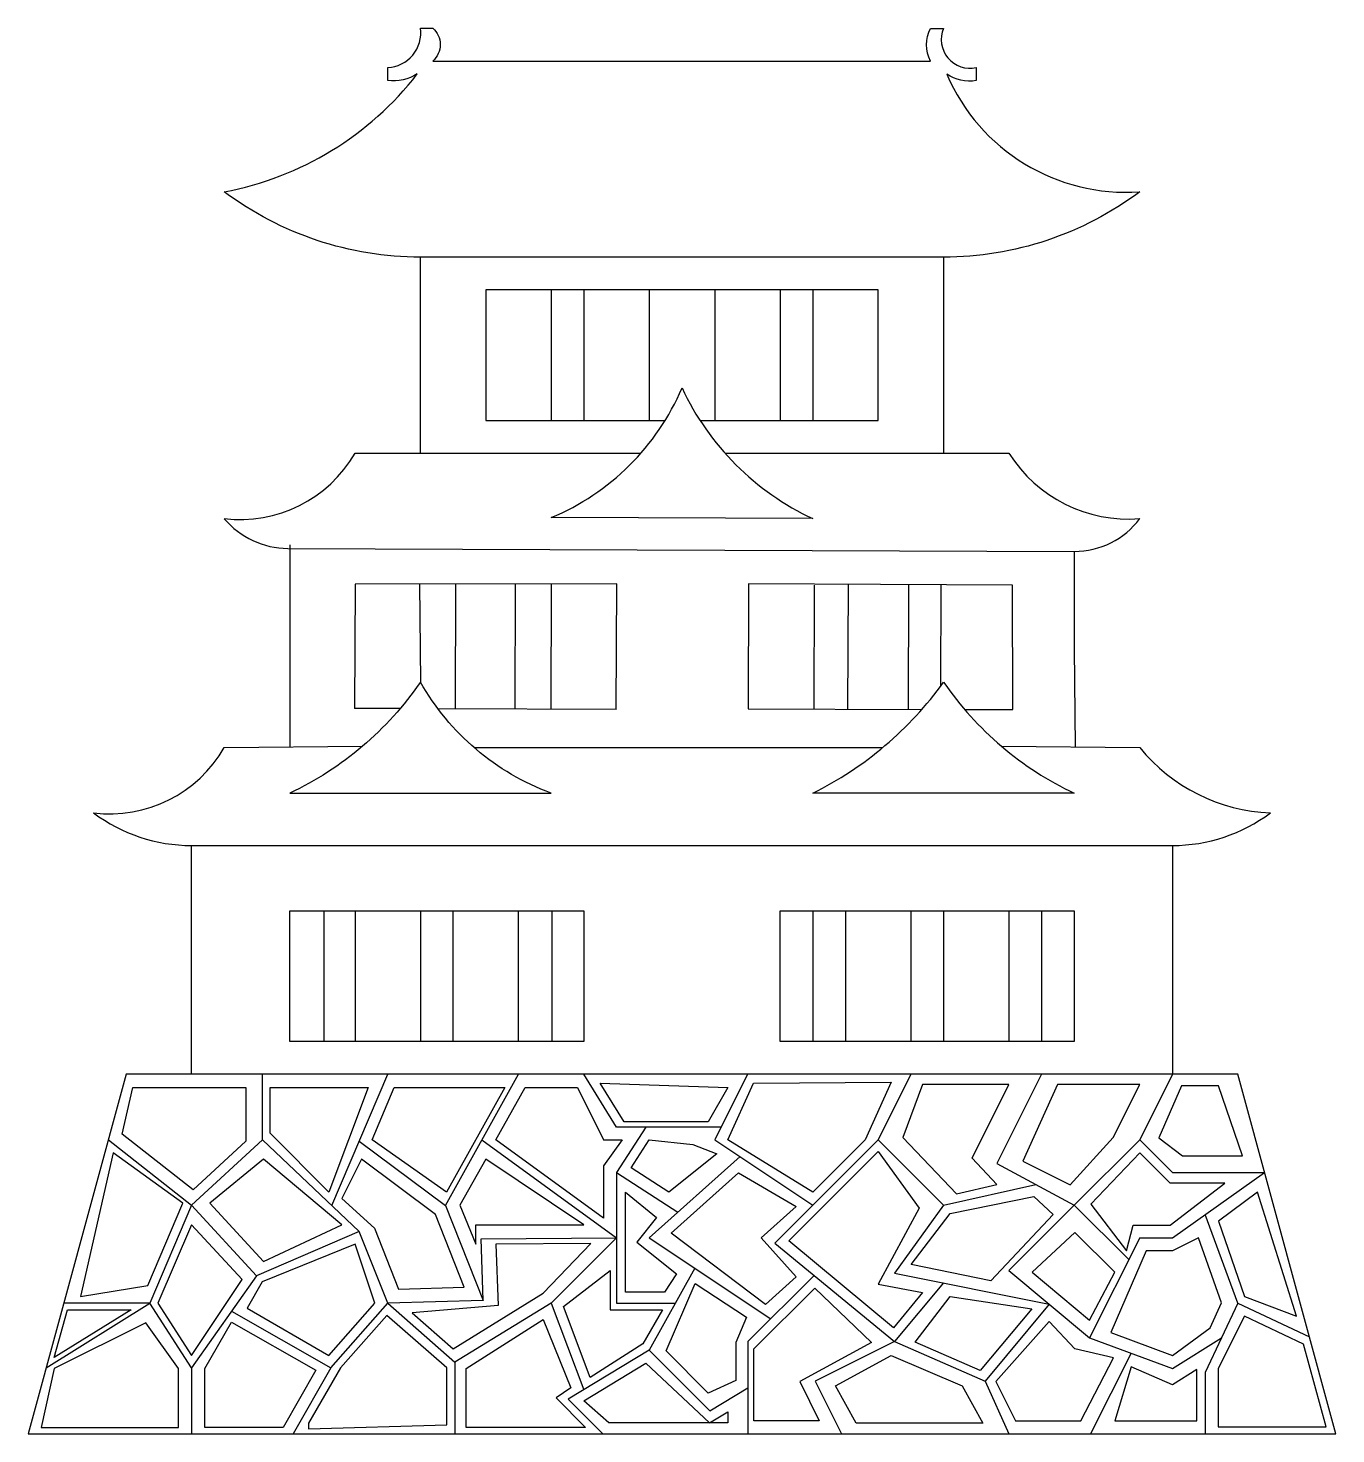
# Model space of a CAD drawing. Header units: millimetres. Extents: x -100 to 100, y -120 to 95.
import ezdxf

# ---------------------------------------------------------------- set-up
doc = ezdxf.new("R2010")
doc.units = ezdxf.units.MM
doc.layers.get('0').update_dxf_attribs({"linetype": 'CONTINUOUS'})

msp = doc.modelspace()

# ---------------------------------------------------------------- linework, layer by layer
for p, q in [((-40, 30), (-40, 60)), ((40, 60), (40, 30)), ((30, 55), (-30, 55)), ((-30, 55), (-30, 35)), ((-20, 55), (-20, 35)), ((-15, 55), (-15, 35)), ((-5, 55), (-5, 35)), ((5, 55), (5, 35)), ((15, 55), (15, 35)), ((20, 55), (20, 35)), ((30, 35), (30, 55)), ((-30, 35), (-2.6, 35)), ((2.77, 35), (30, 35)), ((-50, 30), (-6.3, 30)), ((6.58, 30), (50, 30)), ((-60.27, 15.45), (60, 15)), ((-60, 16), (-60, -15)), ((60, 15), (60, 0.16)), ((-50, 10), (-50.07, -9.02)), ((-9.99, 10.05), (-50, 10)), ((-40.13, 10.01), (-40, -5)), ((-34.63, 10.02), (-34.7, -9.08)), ((-25.52, -9.02), (-25.44, 10.03)), ((-20, 10), (-20.07, -9.13)), ((-10.06, -9.17), (-9.99, 10.05)), ((10.17, 10.01), (10.1, -9.08)), ((50.54, 9.84), (10.17, 10.01)), ((20.23, 9.84), (20.16, -9.12)), ((25.36, -9.12), (25.44, 9.95)), ((34.66, 9.84), (34.58, -9.18)), ((39.59, 9.84), (39.53, -5.65)), ((50.6, -9.18), (50.54, 9.84)), ((60, 0.16), (60.13, -14.92)), ((-43.1, -9.05), (-50.07, -9.02)), ((-10.06, -9.17), (-37.33, -9.07)), ((10.1, -9.08), (36.67, -9.18)), ((43.24, -9.2), (50.6, -9.18)), ((-70, -15), (-48.88, -14.82)), ((-31.8, -15.01), (30.7, -15.01)), ((48.88, -14.82), (70, -15)), ((-75, -30), (75, -30)), ((-75, -65), (-75, -30)), ((75, -30), (75, -65)), ((-54.78, -40), (-54.78, -60)), ((-49.97, -40), (-49.97, -60)), ((-39.99, -40), (-39.99, -60)), ((-35.06, -40), (-35.06, -60)), ((-25.08, -40), (-25.08, -60)), ((-19.91, -40), (-19.91, -60)), ((20, -40), (20, -60)), ((25, -40), (25, -60)), ((35, -40), (35, -60)), ((40, -40), (40, -60)), ((50, -40), (50, -60)), ((55, -40), (55, -60)), ((-64.15, -75.01), (-64.15, -65)), ((-53.54, -85.08), (-45, -65)), ((-36.19, -85.08), (-25, -65)), ((-10, -73.09), (-15, -65)), ((10, -65), (5, -75)), ((35, -65), (30, -75)), ((55, -65), (48.17, -78.66)), ((75, -65), (70, -75)), ((-5.52, -73.09), (-10, -80)), ((5.95, -73.09), (-10, -73.09)), ((-87.73, -75.01), (-75, -85)), ((-75, -85), (-64.15, -75.01)), ((-64.15, -75.01), (-49.35, -89.05)), ((-49.35, -75.23), (-36.19, -85.08)), ((-30.59, -75.04), (-10, -90)), ((5, -75), (20, -85)), ((30, -75), (14.19, -90.81)), ((30, -75), (40, -85)), ((70, -75), (60, -85)), ((70, -75), (75, -80)), ((8.88, -77.59), (-5, -90)), ((48.17, -78.66), (60, -85)), ((-10, -80), (-10, -100)), ((-10, -80), (-0.62, -86.08)), ((75, -80), (89.09, -80)), ((75, -90), (89.09, -80)), ((40, -85), (54.09, -81.83)), ((-75, -85), (-81.37, -99.99)), ((-75, -85), (-65.05, -95.8)), ((-36.19, -85.08), (-30.43, -99.58)), ((40, -85), (32.5, -95.4)), ((60, -85), (50, -95)), ((60, -85), (68.33, -93.33)), ((85, -100), (80, -86.45)), ((-49.35, -89.05), (-65.05, -95.8)), ((-45, -100), (-49.35, -89.05)), ((-30.7, -90.16), (-10, -90)), ((-30.43, -99.58), (-30.7, -90.16)), ((-10, -90), (-20, -100)), ((-5, -90), (13.57, -102.38)), ((70, -90), (62.34, -105.31)), ((70, -90), (75, -90)), ((14.19, -90.81), (32.5, -105.88)), ((-65.05, -95.8), (-75, -109.92)), ((1.94, -94.63), (-5, -107.17)), ((20.19, -95.75), (10.06, -105.88)), ((32.5, -95.4), (56.17, -100.16)), ((50, -95), (62.34, -105.31)), ((40, -96.91), (32.5, -105.88)), ((-97.25, -109.92), (-81.37, -99.99)), ((-81.37, -99.99), (-94.54, -99.99)), ((-75, -109.92), (-81.37, -99.99)), ((-53.7, -109.92), (-45, -100)), ((-30.43, -99.58), (-45, -100)), ((-45, -100), (-34.72, -109.02)), ((-20, -100), (-34.72, -109.02)), ((-20, -100), (-15, -113.24)), ((-10, -100), (-1.03, -100)), ((56.17, -100.16), (46.34, -111.92)), ((85, -100), (80, -110.63)), ((85, -100), (95.95, -105.15)), ((-68.89, -101.25), (-53.7, -109.92)), ((62.34, -105.31), (75, -110)), ((75, -110), (82.5, -105.31)), ((-5, -107.17), (-17.4, -114.69)), ((-5, -107.17), (4.28, -116.45)), ((10.06, -105.88), (10.06, -120)), ((32.5, -105.88), (20.36, -111.92)), ((32.5, -105.88), (46.34, -111.92)), ((-34.72, -109.02), (-34.72, -120)), ((68.67, -107.66), (62.45, -120)), ((-75, -109.92), (-75, -120)), ((-53.7, -109.92), (-59.45, -120)), ((80, -110.63), (80, -120)), ((4.28, -116.45), (10.06, -112.94)), ((20.36, -111.92), (24.37, -120)), ((46.34, -111.92), (50, -120)), ((-17.4, -114.69), (-12.1, -120))]:
    msp.add_line(p, q)
for points in [[(-40, 60, -0.162278), (-70, 70, 0.183136), (-40.48, 88.02, -0.178674), (-45, 87.04), (-45, 89, 0.440121), (-40, 95.04), (-38.13, 95.04, -0.463112), (-38.13, 90), (38, 90, -0.233037), (38, 95), (40, 95, 0.608735), (45, 89), (45, 87, -0.186484), (40.48, 88, 0.318649), (70, 70, -0.162278), (40, 60)], [(20, 20), (-20, 20.16, 0.195146), (0, 40, 0.176175)], [(-20, -22, -0.176633), (-40, -5, -0.132261), (-60, -22)], [(60, -22), (20, -22, 0.122258), (40, -5, 0.132261)]]:
    msp.add_lwpolyline(points, format="xyb", close=True)
for points in [[(-15, -40), (-15, -60), (-60, -60), (-60, -40)], [(60, -60), (15, -60), (15, -40), (60, -40)], [(-85, -65), (-100, -120), (100, -120), (85, -65)], [(-8.84, -72.27), (-12.5, -66.35), (7, -67), (4, -72.27)], [(10.93, -66.35), (32.01, -66.18), (28, -75), (20, -83), (7, -75)], [(48.17, -81.83), (44.36, -77.82), (50, -66.55), (36.8, -66.55), (33.79, -74.64), (41.97, -83.26)], [(59.38, -81.91), (65.95, -74.64), (70, -66.55), (57.44, -66.55), (52.12, -78.28)], [(-84, -67), (-83, -67), (-66.69, -67), (-66.69, -75.24), (-74.76, -82.67), (-85.62, -74.15)], [(-63, -74), (-63, -67), (-48, -67), (-54, -83)], [(-47.4, -75), (-44, -67), (-27.08, -67), (-36, -83)], [(-9.13, -75.04), (-12, -79), (-12, -87), (-28.48, -75.04), (-24, -67), (-16, -67), (-12, -75)], [(72.9, -74.72), (76.52, -77.48), (85.73, -77.48), (82.05, -66.74), (76.37, -66.74)], [(-7.78, -79.29), (-5, -75), (1.65, -75.75), (5.31, -77.15), (-2, -83.04)], [(-92, -99), (-81.67, -97.28), (-76.34, -84.73), (-87, -77)], [(16.34, -90.45), (30, -76.79), (36.25, -85.45), (29.99, -97.12), (36.8, -98.35), (32.32, -103.79)], [(68, -92), (69, -88.08), (74.67, -88.08), (83, -81.67), (74.67, -81.67), (70, -77), (62.52, -84.87)], [(-52, -88), (-64, -78), (-72.19, -84.73), (-64, -93.63)], [(-49, -78), (-52, -84), (-47.05, -88.55), (-43.36, -97.85), (-33.31, -97.56), (-37.72, -86.44)], [(-15, -88), (-30, -78), (-34, -85), (-31.54, -91), (-31.54, -88)], [(12.75, -100.19), (-1.67, -89.31), (8.63, -80.09), (17.46, -85.23), (12.13, -90), (17.46, -95.97)], [(-3.88, -86.91), (-6.91, -90.68), (-0.86, -95.54), (-2.66, -98.33), (-8.64, -98.33), (-8.64, -83.04)], [(53.83, -83.7), (56.74, -86.43), (47.24, -96.57), (35.05, -94.11), (41, -86.29)], [(82.05, -87.46), (86, -99), (94, -102), (88, -83)], [(-75, -88), (-80.14, -99.99), (-75, -108), (-67.27, -96.39)], [(66.17, -95.25), (60.09, -89.17), (53.57, -95.25), (62.34, -102.58)], [(71, -92), (65.56, -104.51), (75, -108), (80.75, -103.79), (82.5, -99.93), (79, -90), (75, -92)], [(-47, -100), (-50, -91), (-64.2, -96.73), (-66.5, -100.76), (-54, -108)], [(-35, -107), (-21.21, -98.49), (-13.96, -90.89), (-28.45, -91), (-28.1, -100.38), (-41.28, -101.49)], [(-18.12, -100.53), (-11, -95), (-11, -101), (-3, -101), (-5.99, -106.25), (-14.03, -111.37)], [(-2.42, -107.32), (2, -97), (9.87, -102.16), (8.23, -106), (8.23, -111.81), (4.01, -113.76)], [(20.33, -97.73), (29, -106), (18, -112), (21, -118), (11, -118), (11, -107)], [(-94, -101), (-84.26, -101), (-96, -108.33)], [(45.6, -110.32), (35.68, -105.99), (41, -99), (53.49, -100.87)], [(-82, -103), (-96, -110), (-98, -119), (-77, -119), (-77, -110)], [(-73, -119), (-73, -110), (-68.89, -102.91), (-56.01, -110.26), (-61, -119)], [(-57.1, -118.38), (-57.1, -119.24), (-35.97, -118.63), (-35.97, -109.92), (-45.15, -101.87), (-52.21, -109.92)], [(-21.21, -102.49), (-17, -112.94), (-19.25, -114.5), (-14.75, -119), (-33, -119), (-33, -110)], [(48, -112), (51, -118), (61, -118), (66.01, -108.38), (60.09, -106.99), (56.17, -102.8)], [(86, -102), (82, -110), (82, -118.92), (98.51, -118.92), (95.06, -106.26)], [(4.23, -118.32), (7, -116.64), (7, -118.32), (-11.2, -118.32), (-15, -114.96), (-5.52, -109.2)], [(26.63, -118.37), (23.5, -112.64), (32, -108), (42.87, -112.64), (46, -118.37)], [(75, -112.51), (68.67, -109.75), (66.21, -118), (78.75, -118), (78.75, -110.16)]]:
    msp.add_lwpolyline(points, close=True)
for centre, radius, start, end in [((-67.61, 40.22), 20.36, 263.2618, 329.8683), ((68.32, 41.65), 21.71, 212.4445, 274.4254), ((-60.22, 28.24), 12.79, 220.1278, 269.7837), ((60.05, 27.41), 12.41, 269.7837, 323.3464), ((-87.5, -5), 20.16, 262.875, 330.2551), ((91.04, 2.08), 27.1, 219.0663, 267.8036), ((-75, -5), 25, 233.1301, 270), ((75, -5), 25, 270, 306.8699)]:
    msp.add_arc(centre, radius, start, end)

doc.saveas('drawing.dxf')
